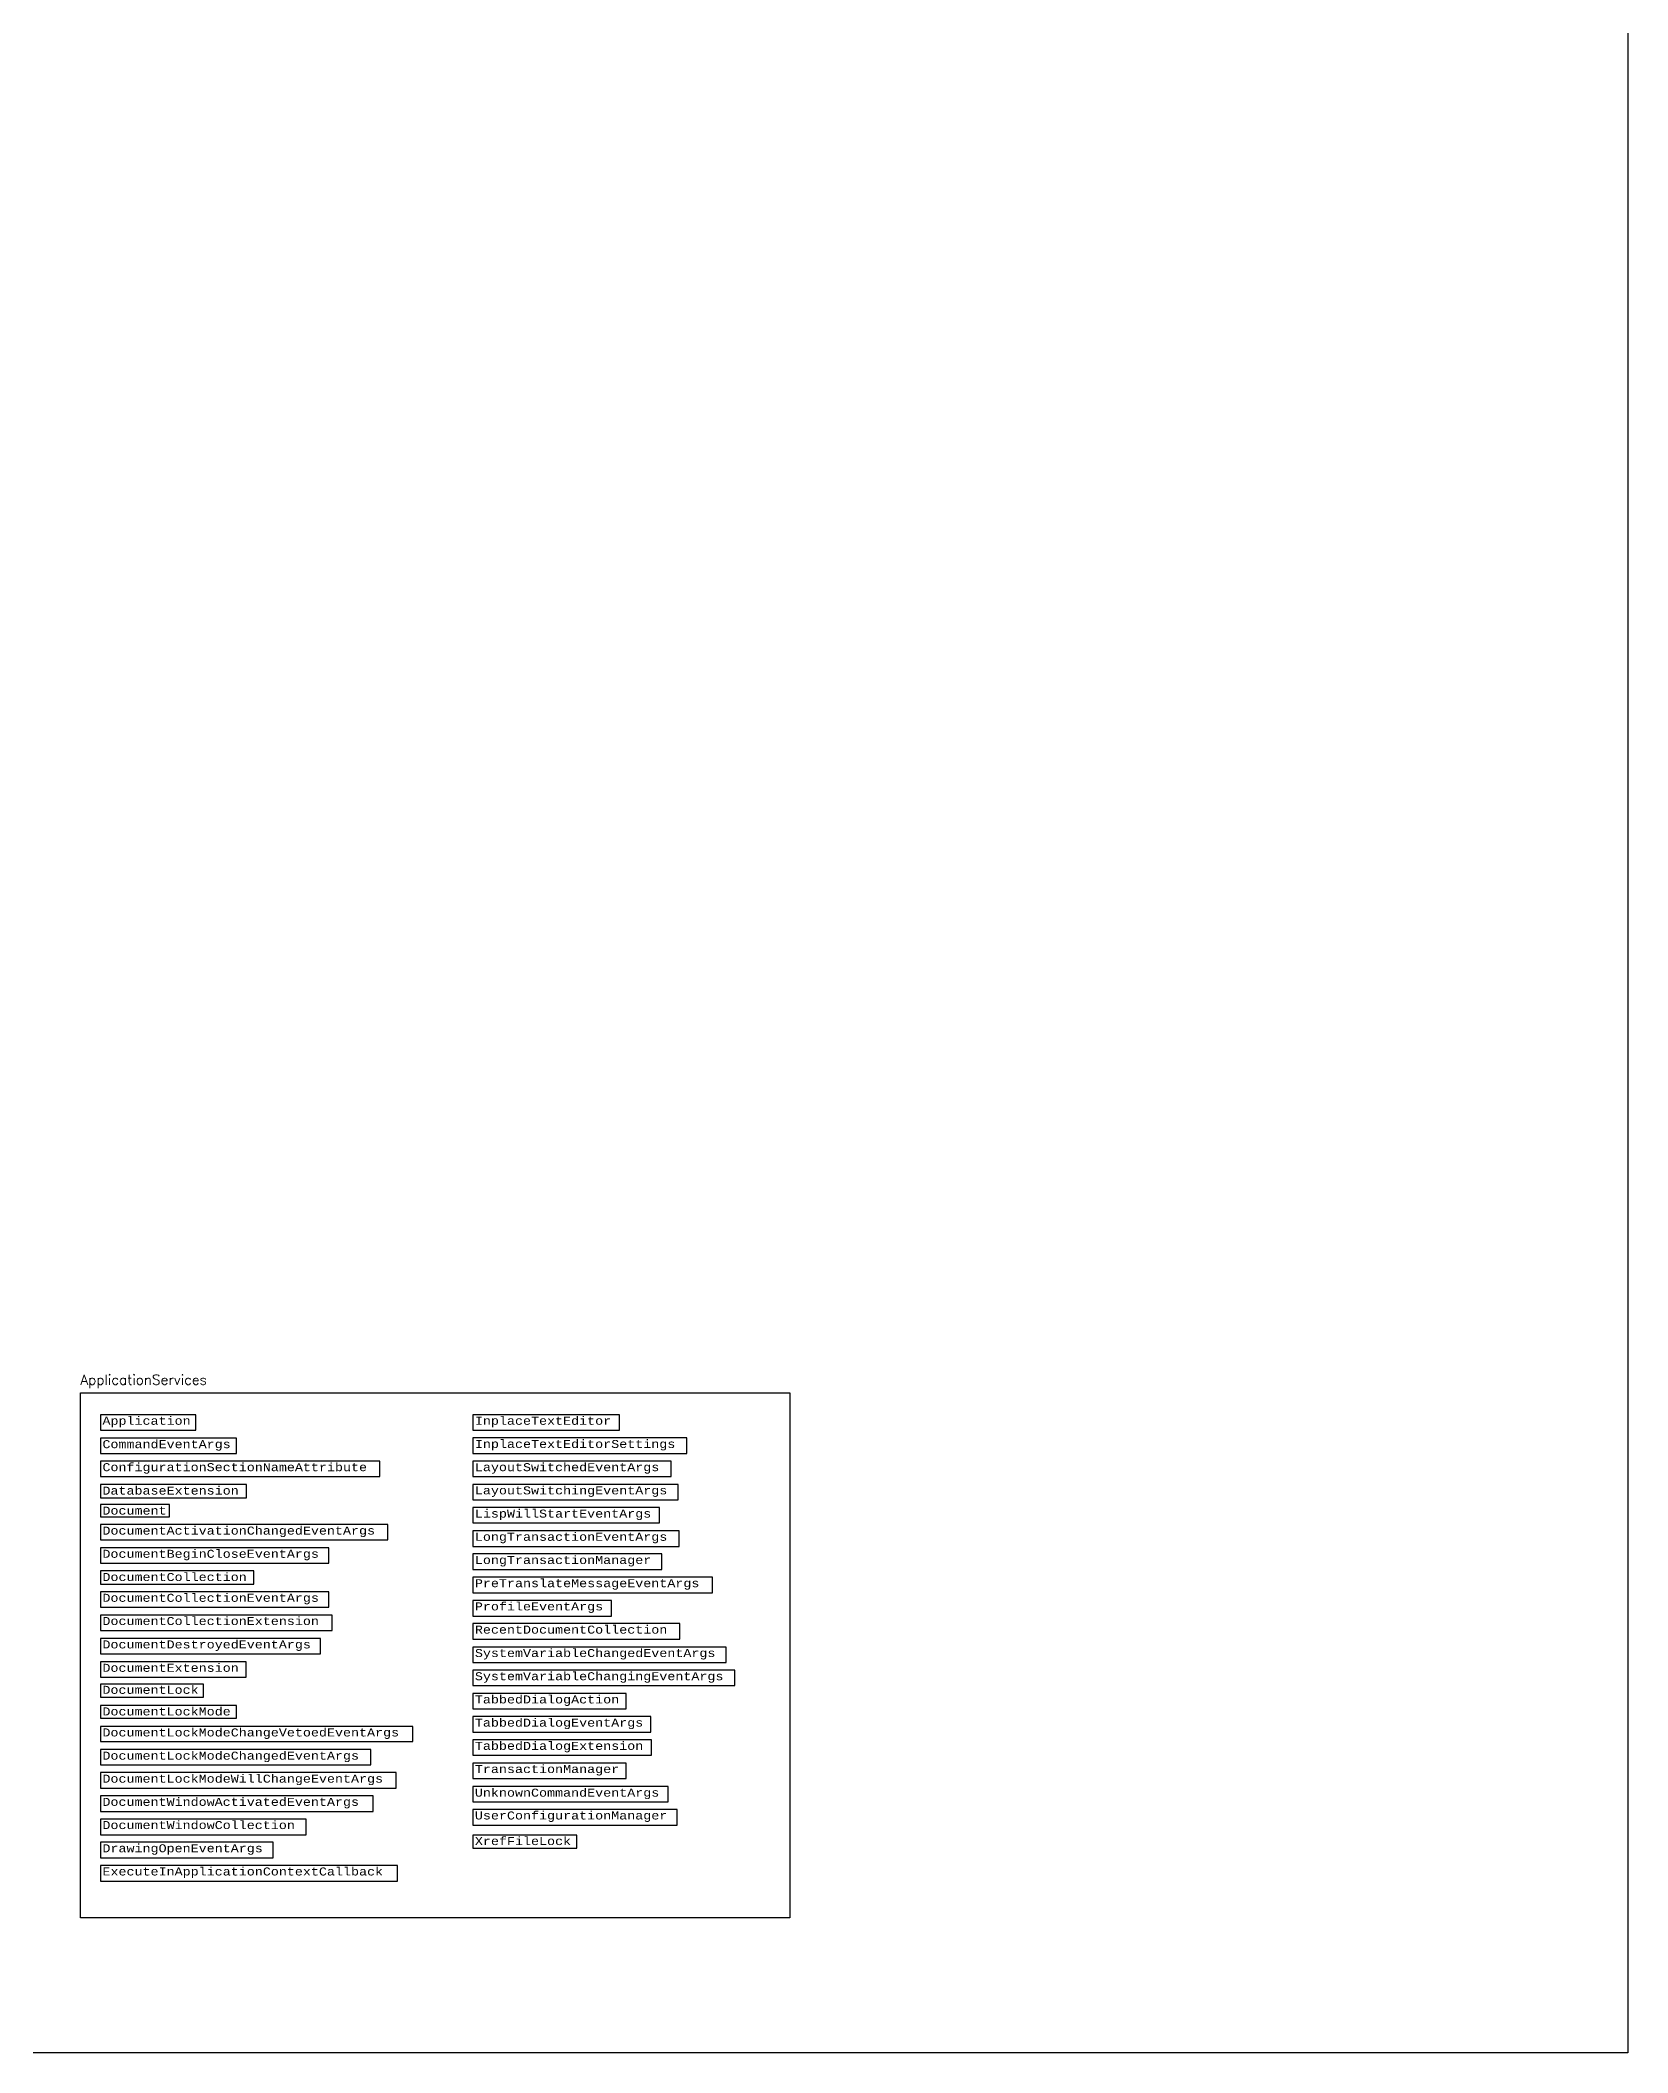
# Model space of a CAD drawing. Header units: inches. Extents: x 349 to 917, y -344 to 10.
# Drawn here: x 838.1 to 917.5, y -185.2 to -84.6 of the extents above; entities that cross this region are included whole.
import ezdxf

# ---------------------------------------------------------------- set-up
doc = ezdxf.new("R2010")
doc.units = ezdxf.units.IN
doc.header["$MEASUREMENT"] = 0
doc.layers.add('Managed classes', color=3, linetype='Continuous')
doc.layers.add('ObjectARX 2009 Managed classes', color=7, linetype='Continuous')
doc.styles.add('Categories', font='romanc.shx', dxfattribs={"height": 0.5})
doc.styles.add('PureManaged', font='cour.ttf', dxfattribs={"height": 0.4})
doc.styles.get("Standard").update_dxf_attribs({"font": 'cour.ttf'})

msp = doc.modelspace()

# ---------------------------------------------------------------- linework, layer by layer
for points in [[(636.23, 1.1), (917.48, 1.1), (917.48, -185.23), (636.23, -185.23)], [(840.12, -152.24), (875.59, -152.24), (875.59, -178.48), (840.12, -178.48)], [(841.12, -153.34), (841.12, -154.11), (845.89, -154.11), (845.89, -153.34)], [(859.74, -153.34), (859.74, -154.11), (867.07, -154.11), (867.07, -153.34)], [(841.12, -154.51), (841.12, -155.27), (847.92, -155.27), (847.92, -154.51)], [(859.74, -154.5), (859.74, -155.27), (870.43, -155.27), (870.43, -154.5)], [(841.12, -155.66), (841.12, -156.43), (855.08, -156.43), (855.08, -155.66)], [(859.74, -155.66), (859.74, -156.43), (869.65, -156.43), (869.65, -155.66)], [(841.12, -156.83), (841.12, -157.5), (848.42, -157.5), (848.42, -156.83)], [(859.74, -156.82), (859.74, -157.59), (870.01, -157.59), (870.01, -156.82)], [(841.12, -157.83), (841.12, -158.44), (844.57, -158.44), (844.57, -157.83)], [(841.12, -158.83), (841.12, -159.6), (855.48, -159.6), (855.48, -158.83)], [(859.74, -157.98), (859.74, -158.75), (869.07, -158.75), (869.07, -157.98)], [(859.74, -159.14), (859.74, -159.92), (870.06, -159.92), (870.06, -159.14)], [(841.12, -159.99), (841.12, -160.76), (852.54, -160.76), (852.54, -159.99)], [(859.74, -160.3), (859.74, -161.08), (869.18, -161.08), (869.18, -160.3)], [(841.12, -161.15), (841.12, -161.8), (848.79, -161.8), (848.79, -161.15)], [(859.74, -161.46), (859.74, -162.24), (871.72, -162.24), (871.72, -161.46)], [(841.12, -162.19), (841.12, -162.96), (852.54, -162.96), (852.54, -162.19)], [(859.74, -162.62), (859.74, -163.4), (866.67, -163.4), (866.67, -162.62)], [(841.12, -163.35), (841.12, -164.12), (852.71, -164.12), (852.71, -163.35)], [(859.74, -163.78), (859.74, -164.56), (870.09, -164.56), (870.09, -163.78)], [(841.12, -164.52), (841.12, -165.29), (852.12, -165.29), (852.12, -164.52)], [(859.74, -164.95), (859.74, -165.72), (872.41, -165.72), (872.41, -164.95)], [(841.12, -165.69), (841.12, -166.45), (848.41, -166.45), (848.41, -165.69)], [(841.12, -166.81), (841.12, -167.45), (846.28, -167.45), (846.28, -166.81)], [(859.74, -166.11), (859.74, -166.88), (872.83, -166.88), (872.83, -166.11)], [(841.12, -167.87), (841.12, -168.51), (847.93, -168.51), (847.93, -167.87)], [(859.74, -167.27), (859.74, -168.04), (867.41, -168.04), (867.41, -167.27)], [(841.12, -168.92), (841.12, -169.68), (856.74, -169.68), (856.74, -168.92)], [(859.74, -168.43), (859.74, -169.2), (868.64, -169.2), (868.64, -168.43)], [(859.74, -169.59), (859.74, -170.36), (868.67, -170.36), (868.67, -169.59)], [(841.12, -170.08), (841.12, -170.84), (854.64, -170.84), (854.64, -170.08)], [(859.74, -170.75), (859.74, -171.53), (867.41, -171.53), (867.41, -170.75)], [(841.12, -171.23), (841.12, -172), (855.9, -172), (855.9, -171.23)], [(859.74, -171.93), (859.74, -172.69), (869.5, -172.69), (869.5, -171.93)], [(841.12, -172.39), (841.12, -173.17), (854.76, -173.17), (854.76, -172.39)], [(841.12, -173.55), (841.12, -174.33), (851.4, -174.33), (851.4, -173.55)], [(859.74, -173.07), (859.74, -173.85), (869.95, -173.85), (869.95, -173.07)], [(841.12, -174.71), (841.12, -175.49), (849.76, -175.49), (849.76, -174.71)], [(859.74, -174.35), (859.74, -175.01), (864.93, -175.01), (864.93, -174.35)], [(841.12, -175.87), (841.12, -176.65), (855.97, -176.65), (855.97, -175.87)]]:
    msp.add_lwpolyline(points, close=True)

# ---------------------------------------------------------------- texts
at = {"color": 1, "insert": (840.12, -151.34), "char_height": 0.5, "width": 11.82, "attachment_point": 1, "style": 'Categories'}
msp.add_mtext('ApplicationServices', dxfattribs=at)
at = {"layer": 'Managed classes', "char_height": 0.4, "attachment_point": 1, "style": 'PureManaged'}
for s, insert in [('{\\Fcourier new;Application}', (841.22, -153.44)), ('{\\Fcourier new;CommandEventArgs}', (841.22, -154.61)), ('{\\Fcourier new;ConfigurationSectionNameAttribute}', (841.22, -155.76)), ('{\\Fcourier new|c0;DatabaseExtension}', (841.22, -156.93)), ('{\\Fcourier new;Document}', (841.22, -157.93)), ('{\\Fcourier new;DocumentActivationChangedEventArgs}', (841.22, -158.93)), ('{\\Fcourier new;LispWillStartEventArgs}', (859.84, -158.08)), ('{\\Fcourier new;DocumentBeginCloseEventArgs}', (841.22, -160.09)), ('{\\Fcourier new;DocumentCollection}', (841.22, -161.25)), ('{\\Fcourier new;DocumentCollectionEventArgs}', (841.22, -162.29)), ('{\\Fcourier new;DocumentDestroyedEventArgs}', (841.22, -164.62)), ('{\\Fcourier new|c0;DocumentExtension}', (841.22, -165.79)), ('{\\Fcourier new;SystemVariableChangedEventArgs}', (859.84, -165.05)), ('{\\Fcourier new;DocumentLock}', (841.22, -166.89)), ('{\\Fcourier new;SystemVariableChangingEventArgs}', (859.84, -166.21)), ('{\\Fcourier new;DocumentLockMode}', (841.22, -167.97)), ('{\\Fcourier new;TabbedDialogAction}', (859.84, -167.37)), ('{\\Fcourier new;DocumentLockModeChangeVetoedEventArgs}', (841.22, -169.02)), ('{\\Fcourier new;TabbedDialogEventArgs}', (859.84, -168.53)), ('{\\Fcourier new;TabbedDialogExtension}', (859.84, -169.69)), ('{\\Fcourier new;DocumentLockModeChangedEventArgs}', (841.22, -170.18)), ('{\\Fcourier new;TransactionManager}', (859.84, -170.85)), ('{\\Fcourier new|c0;DocumentLockModeWillChangeEventArgs}', (841.22, -171.33)), ('{\\Fcourier new;UnknownCommandEventArgs}', (859.84, -172.03)), ('{\\Fcourier new|c0;DocumentWindowActivatedEventArgs}', (841.22, -172.49)), ('{\\Fcourier new;UserConfigurationManager}', (859.84, -173.17)), ('{\\Fcourier new;ExecuteInApplicationContextCallback}', (841.22, -175.97))]:
    msp.add_mtext(s, dxfattribs=dict(at, insert=insert))
at = {"layer": 'Managed classes', "color": 6, "char_height": 0.4, "attachment_point": 1, "style": 'PureManaged'}
for s, insert in [('{\\Fcourier new|c0;InplaceTextEditor}', (859.84, -153.44)), ('{\\Fcourier new|c0;InplaceTextEditorSettings}', (859.84, -154.6)), ('{\\Fcourier new|c0;LayoutSwitchedEventArgs}', (859.84, -155.76)), ('{\\Fcourier new|c0;LayoutSwitchingEventArgs}', (859.84, -156.92)), ('{\\Fcourier new|c0;LongTransactionEventArgs}', (859.84, -159.24)), ('{\\Fcourier new|c0;LongTransactionManager}', (859.84, -160.4)), ('{\\Fcourier new|c0;PreTranslateMessageEventArgs}', (859.84, -161.56)), ('{\\Fcourier new|c0;ProfileEventArgs}', (859.84, -162.72)), ('{\\Fcourier new|c0;DocumentCollectionExtension}', (841.22, -163.45)), ('{\\Fcourier new|c0;RecentDocumentCollection}', (859.84, -163.88)), ('{\\Fcourier new|c0;DocumentWindowCollection}', (841.22, -173.65)), ('{\\Fcourier new|c0;DrawingOpenEventArgs}', (841.22, -174.81))]:
    msp.add_mtext(s, dxfattribs=dict(at, insert=insert))
at = {"layer": 'ObjectARX 2009 Managed classes', "color": 3, "insert": (859.84, -174.45), "char_height": 0.4, "attachment_point": 1}
msp.add_mtext('{\\Fcourier new;XrefFileLock}', dxfattribs=at)

doc.saveas('drawing.dxf')
